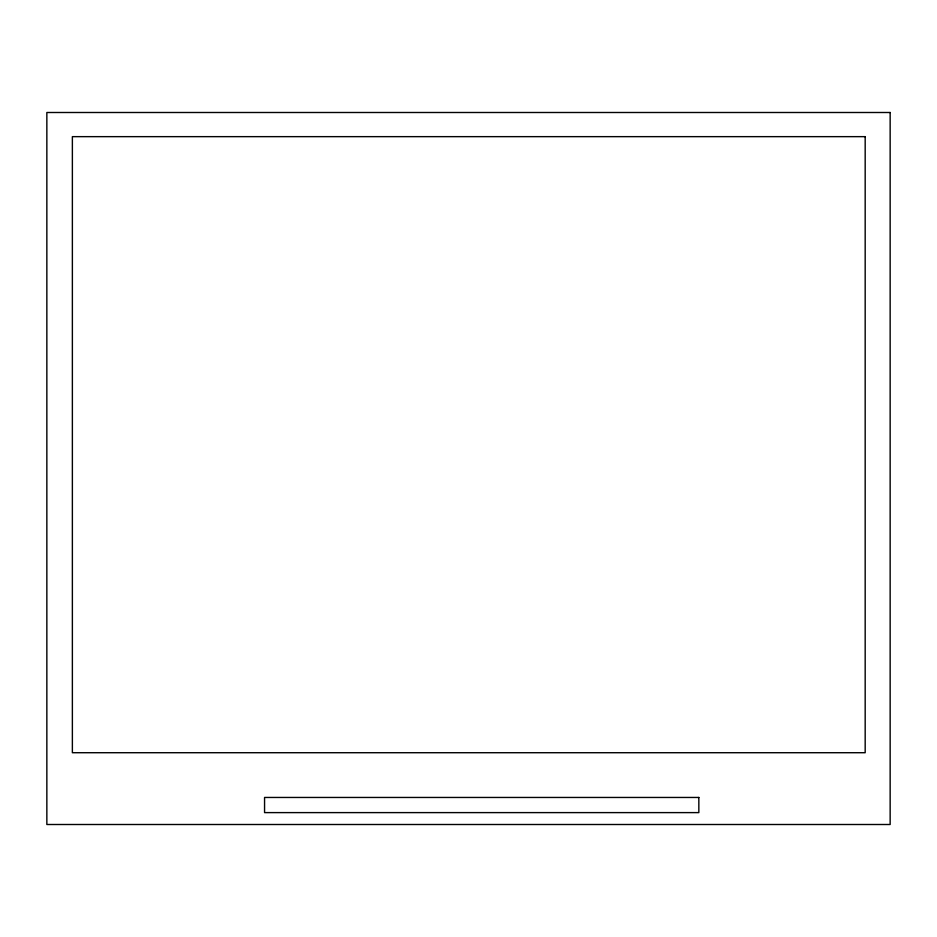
<?xml version="1.0" encoding="UTF-8"?>
<svg xmlns="http://www.w3.org/2000/svg" width="937" height="937" viewBox="0 0 937 937"><rect width="100%" height="100%" fill="white"/><g stroke="black" fill="none" stroke-linecap="round" stroke-linejoin="round"><path stroke-width="1.41" d="M890.15 112.499L46.85 112.499L46.85 824.501L890.15 824.501L890.15 112.499M865.179 136.65L72.372 136.65L72.372 752.716L865.179 752.716L865.179 136.65M698.838 797.457L264.562 797.457L264.562 812.613L698.838 812.613L698.838 797.457"/></g></svg>
